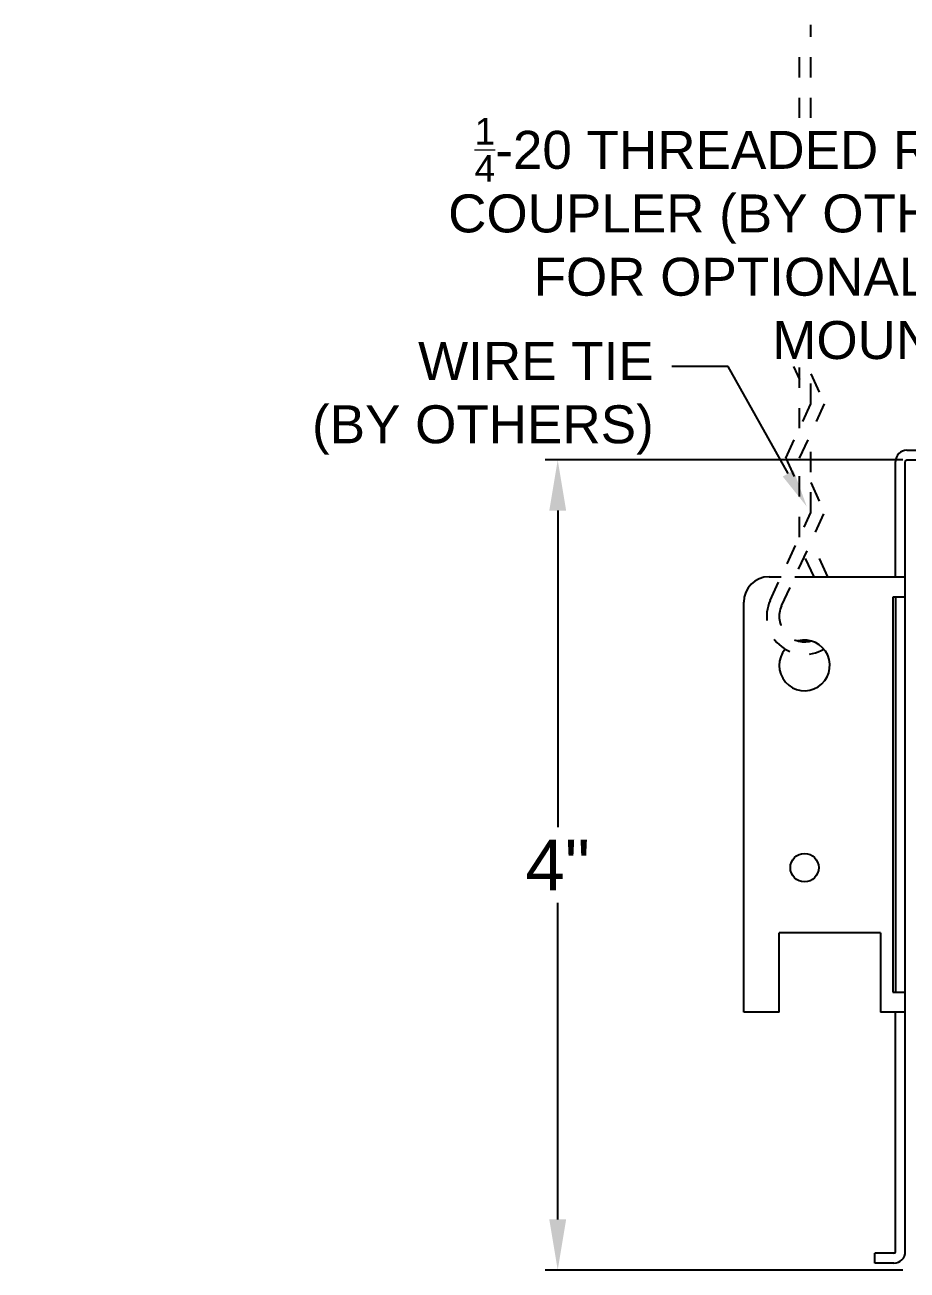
# Model space of a CAD drawing. Header units: inches. Extents: x -6.1 to 5.8, y -0.7 to 6.1.
# Drawn here: x -6.07 to -1.71, y 0 to 6.15 of the extents above; entities that cross this region are included whole.
import ezdxf
from ezdxf import colors
from ezdxf.entities.mleader import LeaderData, LeaderLine
from ezdxf.math import Vec2, Vec3

# ---------------------------------------------------------------- set-up
doc = ezdxf.new("R2010")
doc.units = ezdxf.units.IN
doc.header["$LTSCALE"] = 0.5
doc.header["$MEASUREMENT"] = 0
doc.linetypes.add('HIDDEN2', pattern=[0.1875, 0.125, -0.0625])
doc.layers.get('Defpoints').update_dxf_attribs({"linetype": 'CONTINUOUS'})
doc.layers.add('CUST DWG', color=60, linetype='CONTINUOUS', lineweight=20)
doc.layers.add('Hardware', color=242, linetype='CONTINUOUS')
doc.layers.add('Mounting', color=4, linetype='CONTINUOUS')
doc.styles.add('LSAD_Standard', font='arial.ttf')
doc.styles.get("Standard").update_dxf_attribs({"font": 'arial.ttf'})
doc.dimstyles.new('LSAD_CustDims', dxfattribs={"dimtxt": 1, "dimasz": 1, "dimexe": 0.0625, "dimexo": 0.042969, "dimgap": 0.0625, "dimtad": 0, "dimtih": 1, "dimtoh": 1, "dimdec": 3, "dimzin": 0, "dimdsep": 46, "dimlunit": 4, "dimtxsty": 'Standard', "dimcen": 0.125, "dimclrd": 256, "dimclre": 256, "dimclrt": 256, "dimadec": 0, "dimazin": 0, "dimtfac": 1, "dimtdec": 3, "dimtix": 1, "dimtofl": 0, "dimtmove": 0, "dimatfit": 3, "dimfxl": 1, "dimfrac": 2, "dimtolj": 1, "dimtzin": 0, "dimarcsym": 0})

# ---------------------------------------------------------------- blocks, each defined once
blk = doc.blocks.new('*D0')
at = {"layer": 'CUST DWG', "lineweight": -2, "ltscale": 0.5, "transparency": 16777216}
for p, q in [((-1.7367, 4), (-3.5033, 4)), ((-3.4408, 3.75), (-3.4408, 2.1875)), ((-3.4408, 0.25), (-3.4408, 1.8125)), ((-1.7367, 0), (-3.5033, 0))]:
    blk.add_line(p, q, dxfattribs=at)
at = {"layer": 'CUST DWG', "ltscale": 0.5, "transparency": 16777216}
for points in [[(-3.4825, 3.75), (-3.3991, 3.75), (-3.4408, 4)], [(-3.4825, 0.25), (-3.3991, 0.25), (-3.4408, 0)]]:
    blk.add_solid(points, dxfattribs=at)
at = {"layer": 'Defpoints', "color": 0, "ltscale": 0.5, "transparency": 16777216}
for p in [(-3.4408, 4), (-1.6938, 4), (-1.6938, 0)]:
    blk.add_point(p, dxfattribs=at)
at = {"layer": 'CUST DWG', "ltscale": 0.5, "transparency": 16777216, "insert": (-3.4408, 2), "char_height": 0.25, "attachment_point": 5}
blk.add_mtext('\\A1;4"', dxfattribs=at)

msp = doc.modelspace()

# ---------------------------------------------------------------- linework, layer by layer
at = {"layer": 'Hardware', "linetype": 'HIDDEN2', "transparency": 16777216}
for p, q in [((-2.1906, 5.6881), (-2.1906, 6.1475)), ((-2.2463, 5.6881), (-2.2463, 6.0817)), ((-2.2756, 4.4607), (-2.2463, 4.3972)), ((-2.2463, 4.1561), (-2.2463, 4.4607)), ((-2.1906, 4.2766), (-2.1906, 4.4607)), ((-2.1906, 4.4245), (-2.1223, 4.2766)), ((-2.3146, 4.0082), (-2.1906, 4.2766)), ((-2.2463, 4.0082), (-2.1223, 4.2766)), ((-2.1906, 3.7398), (-2.1906, 4.1288)), ((-2.3146, 4.0082), (-2.2463, 3.8604)), ((-2.2463, 3.6192), (-2.2463, 4.0082)), ((-2.1906, 3.8876), (-2.1223, 3.7398)), ((-2.3913, 3.3052), (-2.1906, 3.7398)), ((-2.335, 3.2792), (-2.1223, 3.7398)), ((-2.1061, 3.4228), (-2.1874, 3.5988)), ((-2.1744, 3.4228), (-2.2216, 3.5249))]:
    msp.add_line(p, q, dxfattribs=at)
for radius, end in [(0.187, 300.69537), (0.125, 284.98251)]:
    msp.add_arc((-2.2216, 3.2268), radius, 155.20443, end, dxfattribs=at)
at = {"layer": 'Mounting', "transparency": 16777216}
for p, q in [((-1.7158, 4.0478), (1.7157, 4.0478)), ((-1.7158, 4), (1.7157, 4)), ((-1.7716, 3.4228), (-1.7716, 3.992)), ((-1.7238, 0.0908), (-1.7238, 3.992)), ((-2.3966, 3.4228), (-2.337, 3.4228)), ((-2.2687, 3.4228), (-1.7238, 3.4228)), ((-1.7238, 3.3228), (-1.7845, 3.3228)), ((-1.7845, 3.3228), (-1.7845, 1.3728)), ((-1.7716, 3.3228), (-1.7716, 1.3728)), ((-2.5216, 1.2728), (-2.5216, 3.2978)), ((-1.8466, 1.6648), (-2.3466, 1.6648)), ((-2.3466, 1.2728), (-2.3466, 1.6648)), ((-1.8466, 1.6648), (-1.8466, 1.2728)), ((-1.7845, 1.3728), (-1.7238, 1.3728)), ((-2.3466, 1.2728), (-2.5216, 1.2728)), ((-1.7238, 1.2728), (-1.8466, 1.2728)), ((-1.7716, 0.0908), (-1.7716, 1.2728)), ((-1.8738, 0.035), (-1.8738, 0.0828)), ((-1.7796, 0.0828), (-1.8738, 0.0828)), ((-1.7796, 0.035), (-1.8738, 0.035))]:
    msp.add_line(p, q, dxfattribs=at)
msp.add_circle((-2.2216, 1.9868), 0.07, dxfattribs=at)
for centre, radius, start, end in [((-1.7158, 3.992), 0.0558, 90, 180), ((-1.7158, 3.992), 0.008, 90, 180), ((-2.3966, 3.2978), 0.125, 90, 180), ((-2.2216, 2.9853), 0.125, 139.78866, 104.98251), ((-1.7796, 0.0908), 0.0558, 270, 0), ((-1.7796, 0.0908), 0.008, 270, 0)]:
    msp.add_arc(centre, radius, start, end, dxfattribs=at)

# ---------------------------------------------------------------- dimensions: what is measured, and where the dimension line sits
at = {"layer": 'CUST DWG', "ltscale": 0.5, "transparency": 16777216}
dim = msp.add_linear_dim(base=(-3.4408, 4), p1=(-1.6938, 0), p2=(-1.6938, 4), angle=90, dimstyle='LSAD_CustDims', override={"dimtxt": 0.25, "dimasz": 0.25}, dxfattribs=at)
dim.commit()
dim.dimension.update_dxf_attribs({"geometry": '*D0', "text_midpoint": (-3.4408, 2)})

# ---------------------------------------------------------------- leaders
ml = msp.add_multileader_mtext('Standard', dxfattribs=at)
ml.set_content('\\A1;{\\H0.7x;\\S1/4;}-20 THREADED ROD &\\PCOUPLER (BY OTHERS)\\PFOR OPTIONAL ROD MOUNTING', color=256, style='LSAD_Standard')
ml.set_leader_properties()
ml.build(insert=Vec2(0, 0))
ml.multileader.update_dxf_attribs({"text_left_attachment_type": 2, "dogleg_length": 0.36, "arrow_head_size": 0.1875})
ctx = ml.context
ctx.base_point, ctx.char_height, ctx.arrow_head_size, ctx.landing_gap_size, ctx.plane_origin = Vec3(-4.05, 5.0906), 0.1875, 0.1875, 0.09, Vec3(-1.028, 4.3939)
ctx.left_attachment, ctx.text_align_type = 2, 2
notes = []
notes.append((ctx, [(0, (1, 1, 0), (-0.5881, 5.5927), (-1, 0), 0.2772, [(0, [(-0.0141, 4.4865)], 0, [])])]))
ctx.mtext.insert, ctx.mtext.width, ctx.mtext.defined_height, ctx.mtext.alignment, ctx.mtext.flow_direction = Vec3(-0.9553, 5.6881), 3.10661, 1.2274, 3, 5
ml = msp.add_multileader_mtext('Standard', dxfattribs=at)
ml.set_content('\\A1;{\\H1x;WIRE TIE\\P(BY OTHERS)}', color=256, style='LSAD_Standard')
ml.set_leader_properties()
ml.build(insert=Vec2(0, 0))
ml.multileader.update_dxf_attribs({"text_left_attachment_type": 2, "dogleg_length": 0.36, "arrow_head_size": 0.1875})
ctx = ml.context
ctx.base_point, ctx.char_height, ctx.arrow_head_size, ctx.landing_gap_size, ctx.plane_origin = Vec3(-4.7193, 4.3028), 0.1875, 0.1875, 0.09, Vec3(-3.2243, 3.6767)
ctx.left_attachment, ctx.text_align_type = 2, 2
notes.append((ctx, [(0, (1, 1, 0), (-2.5993, 4.4607), (-1, 0), 0.2772, [(0, [(-2.2103, 3.7694)], 0, [])])]))
ctx.mtext.insert, ctx.mtext.width, ctx.mtext.defined_height, ctx.mtext.alignment, ctx.mtext.flow_direction = Vec3(-2.9665, 4.582), 3.10661, 1.0377, 3, 5
for ctx, leaders in notes:
    for number, flags, end, landing, length, lines in leaders:
        leader = LeaderData()
        leader.index, (leader.has_last_leader_line, leader.has_dogleg_vector, leader.attachment_direction) = number, flags
        leader.last_leader_point, leader.dogleg_vector, leader.dogleg_length = Vec3(end), Vec3(landing), length
        for number, points, colour, breaks in lines:
            line = LeaderLine()
            line.index, line.vertices, line.color, line.breaks = number, Vec3.list(points), colors.encode_raw_color(colour), breaks
            leader.lines.append(line)
        ctx.leaders.append(leader)

doc.saveas('drawing.dxf')
